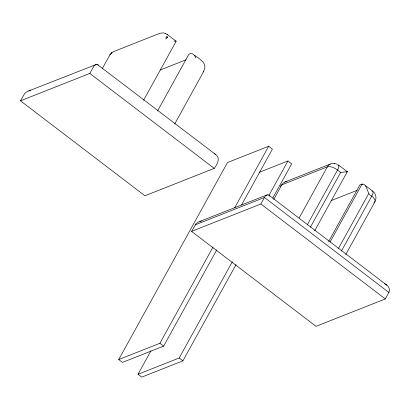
<?xml version="1.0" encoding="UTF-8"?>
<svg xmlns="http://www.w3.org/2000/svg" width="410" height="410" viewBox="0 0 410 410"><rect width="100%" height="100%" fill="white"/><g stroke="black" fill="none" stroke-linecap="round" stroke-linejoin="round"><path stroke-width="0.61" d="M204.805 68.337C205.922 61.751 198.686 58.65 194.596 55.222M375.478 200.516C376.559 197.523 375.785 193.991 373.479 191.783M204.113 70.141L204.457 68.685M166.306 36.259L165.891 39.042L167.675 36.649L167.3 37.73M347.265 171.78L314.675 230.794M203.273 71.724L203.837 70.669M201.602 221.021L198.512 221.959L196.113 223.614L191.578 231.373L315.997 326.329L385.297 298.946L388.885 292.443C390.443 289.783 388.798 286.498 386.486 284.883M20.5 100.814L24.8 93.306L27.147 91.538L96.965 64.211L215.737 154.585C220.923 158.245 217.003 164.61 214.22 168.387L144.92 195.77L20.5 100.814L89.8 73.436L93.998 65.964L96.206 64.232M102.341 68.557L109.895 54.884L111.125 53.279L113.088 51.814L159.941 33.241L163.303 32.877L166.127 33.666L165.717 33.64M143.597 100.235L176.182 41.231L167.044 34.343M157.548 110.987L188.8 54.371C191.88 51.778 194.75 55.124 195.78 57.897M174.737 123.922L203.965 70.976M216.777 249.864L163.636 346.132L122.452 362.404L118.721 359.56L227.478 162.544L268.663 146.267L272.394 149.117L241.495 205.087M236.063 264.583L182.921 360.851L141.737 377.123L138.006 374.274L150.982 350.765M118.721 359.56L159.905 343.288L213.046 247.015M234.674 207.839L268.663 146.267M191.578 231.373L260.878 203.995L264.465 197.492C265.193 195.293 268.524 193.433 269.816 196.205M138.006 374.274L179.19 358.002L232.332 261.734M269.098 195.129L287.948 160.986L291.679 163.836L272.829 197.979M273.747 199.46L281.819 184.828A8.2 7.011 68.4 0 1 286.908 181.538M299.095 218.043L327.359 166.839A8.2 7.011 68.4 0 1 334.632 163.79M307.259 224.88L337.543 170.022A8.2 2.455 -52.7 0 0 337.512 164.969M310.37 227.258L340.654 172.395L347.255 171.703M328.625 241.546L359.877 184.936C367.683 180.472 366.402 194.822 371.757 196.134A8.2 3.48 28.9 0 1 374.017 202.443M330.086 241.982L362.056 184.075L362.64 184.515M338.363 248.619L368.646 193.756M341.474 250.992L371.757 196.134A8.2 2.455 -52.7 0 0 372.049 191.019M345.779 254.533L375.037 201.535M347.255 171.8L346.655 172.144M110.126 54.632L109.895 54.884L111.971 52.664L111.499 53.167M199.813 221.451L267.284 194.796M160.177 70.007L186.063 59.778M259.12 172.379L287.948 160.986M330.342 164.051L284.801 182.045M195.165 224.875L264.465 197.492L388.885 292.443M331.249 200.567L357.141 190.337M28.736 90.892L30.524 90.461M173.871 41.174L176.11 41.102M334.381 163.436L337.204 164.225M166.516 34.327L167.516 34.532M384.385 283.587L386.399 284.817M214.348 153.596L215.737 154.585M372.803 191.203L365.674 185.781M347.188 171.662L338.588 165.092M340.654 172.395L337.543 170.022A8.2 3.48 28.9 0 0 327.359 166.839L281.819 184.828A8.2 3.48 28.9 0 0 280.665 186.458M268.755 195.047L386.814 285.145M89.8 73.436L214.22 168.387M260.878 203.995L385.297 298.946M159.905 343.288L163.636 346.132M179.19 358.002L182.921 360.851M97.677 64.488L98.303 65.036"/></g></svg>
